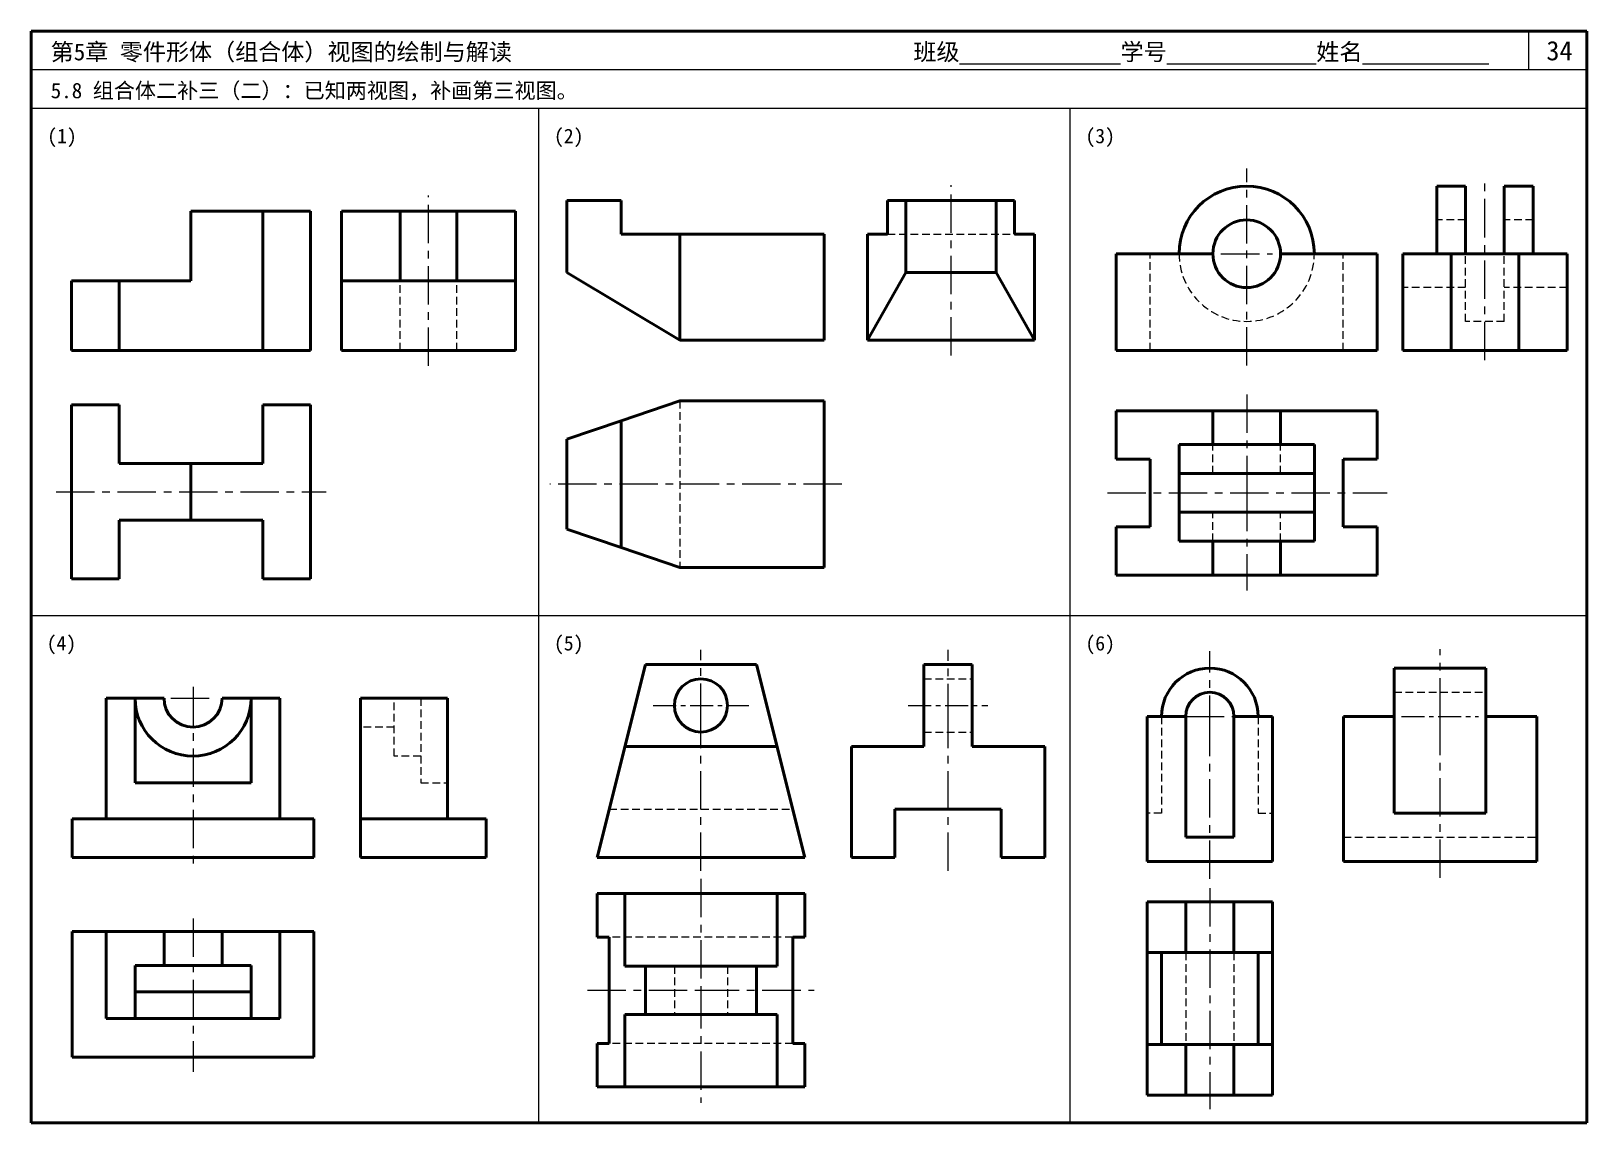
# Model space of a CAD drawing. Header units: millimetres. Extents: x 0 to 322, y 0 to 226.
import ezdxf

# ---------------------------------------------------------------- set-up
doc = ezdxf.new("R2010")
doc.units = ezdxf.units.MM
doc.header["$LTSCALE"] = 0.25
doc.linetypes.add('CENTER', pattern=[50.8, 31.75, -6.35, 6.35, -6.35])
doc.linetypes.add('HIDDEN', pattern=[9.525, 6.35, -3.175])
for name, color, linetype in [('点画线层', 7, 'CENTER'), ('答案', 1, 'Continuous'), ('虚线层', 7, 'HIDDEN')]:
    doc.layers.add(name, color=color, linetype=linetype)
doc.layers.add('粗实线层', color=7, linetype='Continuous', lineweight=50)
doc.styles.add('宋体', font='SimSun.ttf', dxfattribs={"height": 3.5})

msp = doc.modelspace()

# ---------------------------------------------------------------- linework, layer by layer
at = {"lineweight": 50}
for p, q in [((322, 226), (0, 226)), ((0, 226), (0, 0)), ((322, 0), (322, 226)), ((0, 0), (322, 0))]:
    msp.add_line(p, q, dxfattribs=at)
for p, q in [((310, 218), (310, 226)), ((322, 218), (0, 218)), ((322, 210), (0, 210)), ((105, 210), (105, 0)), ((215, 210), (215, 0)), ((0, 105), (322, 105))]:
    msp.add_line(p, q)
at = {"layer": '点画线层'}
for p, q in [((251.59, 182.04), (251.59, 197.56)), ((251.59, 156.75), (251.59, 182.04)), ((246.27, 179.91), (256.92, 179.91)), ((251.59, 150.76), (251.59, 130.4)), ((167.79, 132.22), (107.39, 132.22)), ((5.21, 130.62), (61.05, 130.62)), ((222.79, 130.4), (280.67, 130.4)), ((251.59, 130.4), (251.59, 110.22)), ((138.64, 83.05), (138.64, 97.92)), ((189.79, 82.93), (189.79, 97.92)), ((243.96, 80.51), (243.96, 97.63)), ((291.61, 84.14), (291.61, 98.06)), ((33.51, 90.23), (33.51, 52.18)), ((28.94, 87.92), (38.08, 87.92)), ((238.96, 84.14), (248.96, 84.14)), ((291.61, 50.73), (291.61, 84.14)), ((138.64, 52.16), (138.64, 83.05)), ((189.79, 52.16), (189.79, 82.93)), ((243.96, 50.51), (243.96, 80.51)), ((33.51, 42.3), (33.51, 10.56))]:
    msp.add_line(p, q, dxfattribs=at)
at = {"layer": '点画线层', "ltscale": 0.6}
for p, q in [((128.77, 86.41), (148.52, 86.41)), ((181.54, 86.41), (198.04, 86.41)), ((283.62, 84.14), (299.6, 84.14))]:
    msp.add_line(p, q, dxfattribs=at)
at = {"layer": '答案', "linetype": 'CENTER'}
for p, q in [((190.4, 158.83), (190.4, 194.08)), ((300.91, 157.91), (300.91, 195.49)), ((82.23, 156.72), (82.23, 191.97)), ((138.64, 50.5), (138.64, 27.45)), ((243.96, 48.57), (243.96, 2.83)), ((115.18, 27.45), (138.64, 27.45)), ((138.64, 27.45), (162.05, 27.45)), ((138.64, 27.45), (138.64, 4.17))]:
    msp.add_line(p, q, dxfattribs=at)
at = {"layer": '答案', "lineweight": 50}
for p, q in [((290.91, 193.91), (290.91, 179.91)), ((290.91, 193.91), (296.91, 193.91)), ((296.91, 193.91), (296.91, 179.91)), ((304.91, 193.91), (304.91, 179.91)), ((304.91, 193.91), (310.91, 193.91)), ((310.91, 193.91), (310.91, 179.91)), ((177.26, 190.96), (177.26, 183.96)), ((181.07, 190.96), (177.26, 190.96)), ((181.07, 190.96), (199.73, 190.96)), ((181.07, 176.03), (181.07, 190.96)), ((199.73, 190.96), (199.73, 176.03)), ((203.54, 190.96), (199.73, 190.96)), ((203.54, 183.96), (203.54, 190.96)), ((64.23, 174.31), (64.23, 188.71)), ((76.38, 188.71), (64.23, 188.71)), ((76.38, 188.71), (88.08, 188.71)), ((76.38, 174.31), (76.38, 188.71)), ((100.23, 188.71), (88.08, 188.71)), ((88.08, 188.71), (88.08, 174.31)), ((100.23, 174.31), (100.23, 188.71)), ((173.13, 183.96), (173.13, 162.03)), ((177.26, 183.96), (173.13, 183.96)), ((207.67, 183.96), (203.54, 183.96)), ((207.67, 162.03), (207.67, 183.96)), ((283.91, 159.91), (283.91, 179.91)), ((293.91, 179.91), (283.91, 179.91)), ((293.91, 159.91), (293.91, 179.91)), ((307.91, 179.91), (293.91, 179.91)), ((307.91, 159.91), (307.91, 179.91)), ((317.91, 179.91), (307.91, 179.91)), ((317.91, 159.91), (317.91, 179.91)), ((64.23, 159.91), (64.23, 174.31)), ((100.23, 174.31), (64.23, 174.31)), ((100.23, 159.91), (100.23, 174.31)), ((173.13, 162.03), (181.07, 176.03)), ((181.07, 176.03), (199.73, 176.03)), ((199.73, 176.03), (207.67, 162.03)), ((173.13, 162.03), (207.67, 162.03)), ((100.23, 159.91), (64.23, 159.91)), ((293.91, 159.91), (283.91, 159.91)), ((307.91, 159.91), (293.91, 159.91)), ((317.91, 159.91), (307.91, 159.91)), ((68.16, 62.92), (68.16, 87.92)), ((86.16, 87.92), (68.16, 87.92)), ((86.16, 62.92), (86.16, 87.92)), ((68.16, 54.92), (68.16, 62.92)), ((94.16, 62.92), (68.16, 62.92)), ((94.16, 54.92), (94.16, 62.92)), ((94.16, 54.92), (68.16, 54.92)), ((117.14, 38.45), (117.14, 47.45)), ((122.89, 47.45), (117.14, 47.45)), ((122.89, 32.45), (122.89, 47.45)), ((154.39, 47.45), (122.89, 47.45)), ((154.39, 47.45), (154.39, 32.45)), ((160.14, 47.45), (154.39, 47.45)), ((160.14, 47.45), (160.14, 38.45)), ((230.96, 45.74), (238.96, 45.74)), ((230.96, 45.74), (230.96, 35.24)), ((238.96, 45.74), (248.96, 45.74)), ((238.96, 45.74), (238.96, 35.24)), ((248.96, 45.74), (248.96, 35.24)), ((248.96, 45.74), (256.96, 45.74)), ((256.96, 45.74), (256.96, 35.24)), ((117.14, 38.45), (119.64, 38.45)), ((119.64, 38.45), (119.64, 16.45)), ((157.64, 38.45), (160.14, 38.45)), ((157.64, 16.45), (157.64, 38.45)), ((127.14, 32.45), (122.89, 32.45)), ((127.14, 22.45), (127.14, 32.45)), ((150.14, 32.45), (127.14, 32.45)), ((150.14, 32.45), (150.14, 22.45)), ((154.39, 32.45), (150.14, 32.45)), ((230.96, 35.24), (233.96, 35.24)), ((230.96, 16.24), (230.96, 35.24)), ((253.96, 35.24), (233.96, 35.24)), ((233.96, 16.24), (233.96, 35.24)), ((253.96, 35.24), (256.96, 35.24)), ((253.96, 35.24), (253.96, 16.24)), ((256.96, 35.24), (256.96, 16.24)), ((122.89, 22.45), (127.14, 22.45)), ((122.89, 7.45), (122.89, 22.45)), ((150.14, 22.45), (127.14, 22.45)), ((150.14, 22.45), (154.39, 22.45)), ((154.39, 22.45), (154.39, 7.45)), ((117.14, 7.45), (117.14, 16.45)), ((119.64, 16.45), (117.14, 16.45)), ((160.14, 16.45), (157.64, 16.45)), ((160.14, 16.45), (160.14, 7.45)), ((230.96, 16.24), (230.96, 5.74)), ((233.96, 16.24), (230.96, 16.24)), ((233.96, 16.24), (253.96, 16.24)), ((238.96, 16.24), (238.96, 5.74)), ((248.96, 16.24), (248.96, 5.74)), ((256.96, 16.24), (253.96, 16.24)), ((256.96, 16.24), (256.96, 5.74)), ((117.14, 7.45), (122.89, 7.45)), ((154.39, 7.45), (122.89, 7.45)), ((154.39, 7.45), (160.14, 7.45)), ((230.96, 5.74), (238.96, 5.74)), ((238.96, 5.74), (248.96, 5.74)), ((248.96, 5.74), (256.96, 5.74))]:
    msp.add_line(p, q, dxfattribs=at)
at = {"layer": '答案', "linetype": 'HIDDEN'}
for p, q in [((296.91, 186.91), (290.91, 186.91)), ((310.91, 186.91), (304.91, 186.91)), ((177.26, 183.96), (203.54, 183.96)), ((296.91, 165.91), (296.91, 179.91)), ((304.91, 165.91), (304.91, 179.91)), ((76.38, 159.91), (76.38, 174.31)), ((88.08, 159.91), (88.08, 174.31)), ((296.91, 172.91), (283.91, 172.91)), ((317.91, 172.91), (304.91, 172.91)), ((304.91, 165.91), (296.91, 165.91)), ((75.16, 75.92), (75.16, 87.92)), ((80.66, 87.92), (80.66, 70.42)), ((75.16, 81.92), (68.16, 81.92)), ((80.66, 75.92), (75.16, 75.92)), ((80.66, 70.42), (86.16, 70.42)), ((157.64, 38.45), (119.64, 38.45)), ((133.14, 32.45), (133.14, 22.45)), ((144.14, 32.45), (144.14, 22.45)), ((238.96, 35.24), (238.96, 16.24)), ((248.96, 35.24), (248.96, 16.24)), ((157.64, 16.45), (119.64, 16.45))]:
    msp.add_line(p, q, dxfattribs=at)
at = {"layer": '粗实线层'}
for p, q in [((110.91, 176.03), (110.91, 190.96)), ((110.91, 190.96), (122.11, 190.96)), ((122.11, 190.96), (122.11, 183.96)), ((122.11, 183.96), (122.11, 190.96)), ((33.08, 174.31), (33.08, 188.71)), ((33.08, 188.71), (57.83, 188.71)), ((47.93, 159.91), (47.93, 188.71)), ((57.83, 159.91), (57.83, 188.71)), ((122.11, 183.96), (134.24, 183.96)), ((134.24, 183.96), (164.11, 183.96)), ((134.24, 183.96), (134.24, 162.03)), ((164.11, 183.96), (164.11, 162.03)), ((224.59, 159.91), (224.59, 179.91)), ((244.59, 179.91), (224.59, 179.91)), ((278.59, 179.91), (258.59, 179.91)), ((278.59, 159.91), (278.59, 179.91)), ((33.08, 174.31), (8.33, 174.31)), ((8.33, 174.31), (8.33, 159.91)), ((18.23, 174.31), (18.23, 159.91)), ((134.24, 162.03), (110.91, 176.03)), ((164.11, 162.03), (134.24, 162.03)), ((8.33, 159.91), (57.83, 159.91)), ((224.59, 159.91), (278.59, 159.91)), ((8.33, 148.62), (8.33, 112.62)), ((8.33, 148.62), (18.23, 148.62)), ((18.23, 148.62), (18.23, 136.47)), ((47.93, 148.62), (47.93, 136.47)), ((47.93, 148.62), (57.83, 148.62)), ((57.83, 148.62), (57.83, 112.62)), ((134.24, 149.48), (122.11, 145.36)), ((134.24, 149.48), (164.11, 149.48)), ((164.11, 149.48), (164.11, 114.95)), ((122.11, 145.36), (110.91, 141.55)), ((122.11, 145.36), (122.11, 119.08)), ((224.59, 137.4), (224.59, 147.4)), ((224.59, 147.4), (244.59, 147.4)), ((244.59, 147.4), (258.59, 147.4)), ((244.59, 140.4), (244.59, 147.4)), ((258.59, 147.4), (278.59, 147.4)), ((258.59, 147.4), (258.59, 140.4)), ((278.59, 147.4), (278.59, 137.4)), ((110.91, 141.55), (110.91, 122.88)), ((237.59, 140.4), (265.59, 140.4)), ((237.59, 134.4), (237.59, 140.4)), ((265.59, 140.4), (265.59, 134.4)), ((18.23, 136.47), (47.93, 136.47)), ((33.08, 136.47), (33.08, 124.77)), ((231.59, 137.4), (224.59, 137.4)), ((231.59, 123.4), (231.59, 137.4)), ((271.59, 137.4), (271.59, 123.4)), ((278.59, 137.4), (271.59, 137.4)), ((237.59, 134.4), (265.59, 134.4)), ((237.59, 126.4), (237.59, 134.4)), ((265.59, 134.4), (265.59, 126.4)), ((237.59, 120.4), (237.59, 126.4)), ((237.59, 126.4), (265.59, 126.4)), ((265.59, 126.4), (265.59, 120.4)), ((18.23, 124.77), (47.93, 124.77)), ((18.23, 124.77), (18.23, 112.62)), ((47.93, 124.77), (47.93, 112.62)), ((110.91, 122.88), (122.11, 119.08)), ((224.59, 113.4), (224.59, 123.4)), ((224.59, 123.4), (231.59, 123.4)), ((271.59, 123.4), (278.59, 123.4)), ((278.59, 123.4), (278.59, 113.4)), ((237.59, 120.4), (265.59, 120.4)), ((244.59, 113.4), (244.59, 120.4)), ((258.59, 120.4), (258.59, 113.4)), ((122.11, 119.08), (134.24, 114.95)), ((134.24, 114.95), (164.11, 114.95)), ((244.59, 113.4), (224.59, 113.4)), ((258.59, 113.4), (244.59, 113.4)), ((278.59, 113.4), (258.59, 113.4)), ((18.23, 112.62), (8.33, 112.62)), ((57.83, 112.62), (47.93, 112.62)), ((117.14, 54.91), (127.14, 94.91)), ((127.14, 94.91), (150.14, 94.91)), ((160.14, 54.91), (150.14, 94.91)), ((184.79, 94.91), (194.79, 94.91)), ((184.79, 77.91), (184.79, 94.91)), ((194.79, 77.91), (194.79, 94.91)), ((282.11, 94.14), (301.11, 94.14)), ((282.11, 64.14), (282.11, 94.14)), ((301.11, 64.14), (301.11, 94.14)), ((15.51, 62.92), (15.51, 87.92)), ((15.51, 87.92), (21.51, 87.92)), ((21.51, 70.42), (21.51, 87.92)), ((21.51, 87.92), (27.51, 87.92)), ((39.51, 87.92), (45.51, 87.92)), ((45.51, 87.92), (51.51, 87.92)), ((45.51, 87.92), (45.51, 70.42)), ((51.51, 87.92), (51.51, 62.92)), ((230.96, 54.14), (230.96, 84.14)), ((230.96, 84.14), (238.96, 84.14)), ((238.96, 84.14), (238.96, 59.14)), ((248.96, 84.14), (256.96, 84.14)), ((248.96, 84.14), (248.96, 59.14)), ((256.96, 84.14), (256.96, 54.14)), ((271.61, 54.14), (271.61, 84.14)), ((271.61, 84.14), (282.11, 84.14)), ((301.11, 84.14), (311.61, 84.14)), ((311.61, 54.14), (311.61, 84.14)), ((122.89, 77.91), (154.39, 77.91)), ((169.79, 54.91), (169.79, 77.91)), ((169.79, 77.91), (184.79, 77.91)), ((194.79, 77.91), (209.79, 77.91)), ((209.79, 54.91), (209.79, 77.91)), ((45.51, 70.42), (21.51, 70.42)), ((178.79, 54.91), (178.79, 64.91)), ((178.79, 64.91), (200.79, 64.91)), ((200.79, 54.91), (200.79, 64.91)), ((58.51, 62.92), (8.51, 62.92)), ((8.51, 54.92), (8.51, 62.92)), ((58.51, 54.92), (58.51, 62.92)), ((282.11, 64.14), (301.11, 64.14)), ((238.96, 59.14), (248.96, 59.14)), ((8.51, 54.92), (58.51, 54.92)), ((117.14, 54.91), (160.14, 54.91)), ((169.79, 54.91), (178.79, 54.91)), ((200.79, 54.91), (209.79, 54.91)), ((256.96, 54.14), (230.96, 54.14)), ((271.61, 54.14), (311.61, 54.14)), ((8.51, 13.61), (8.51, 39.61)), ((8.51, 39.61), (15.51, 39.61)), ((15.51, 39.61), (15.51, 21.61)), ((15.51, 39.61), (27.51, 39.61)), ((27.51, 39.61), (39.51, 39.61)), ((27.51, 32.61), (27.51, 39.61)), ((39.51, 39.61), (51.51, 39.61)), ((39.51, 39.61), (39.51, 32.61)), ((51.51, 39.61), (51.51, 21.61)), ((51.51, 39.61), (58.51, 39.61)), ((58.51, 39.61), (58.51, 13.61)), ((21.51, 27.11), (21.51, 32.61)), ((21.51, 32.61), (27.51, 32.61)), ((39.51, 32.61), (27.51, 32.61)), ((39.51, 32.61), (45.51, 32.61)), ((45.51, 32.61), (45.51, 27.11)), ((45.51, 27.11), (21.51, 27.11)), ((21.51, 21.61), (21.51, 27.11)), ((45.51, 27.11), (45.51, 21.61)), ((15.51, 21.61), (21.51, 21.61)), ((45.51, 21.61), (21.51, 21.61)), ((45.51, 21.61), (51.51, 21.61)), ((58.51, 13.61), (8.51, 13.61))]:
    msp.add_line(p, q, dxfattribs=at)
msp.add_circle((138.64, 86.41), 5.5, dxfattribs=at)
for centre, radius, start, end in [((251.59, 179.91), 14, 0, 180), ((251.59, 179.91), 7, 0, 180), ((251.59, 179.91), 7, 180, 0), ((243.96, 84.14), 10, 0, 180), ((33.51, 87.92), 12, 180, 0), ((33.51, 87.92), 6, 180, 0), ((243.96, 84.14), 5, 0, 180)]:
    msp.add_arc(centre, radius, start, end, dxfattribs=at)
at = {"layer": '虚线层'}
for p, q in [((231.59, 159.91), (231.59, 179.91)), ((271.59, 159.91), (271.59, 179.91)), ((134.24, 149.48), (134.24, 114.95)), ((244.59, 134.4), (244.59, 140.4)), ((258.59, 134.4), (258.59, 140.4)), ((244.59, 120.4), (244.59, 126.4)), ((258.59, 120.4), (258.59, 126.4)), ((184.79, 91.91), (194.79, 91.91)), ((282.11, 89.14), (301.11, 89.14)), ((233.96, 84.14), (233.96, 64.14)), ((253.96, 84.14), (253.96, 64.14)), ((184.79, 80.91), (194.79, 80.91)), ((119.64, 64.91), (157.64, 64.91)), ((233.96, 64.14), (230.96, 64.14)), ((253.96, 64.14), (256.96, 64.14)), ((271.61, 59.14), (311.61, 59.14))]:
    msp.add_line(p, q, dxfattribs=at)
msp.add_arc((251.59, 179.91), 14, 180, 0, dxfattribs=at)

# ---------------------------------------------------------------- texts
at = {"style": '宋体'}
for s, height, p in [('第5章 零件形体（组合体）视图的绘制与解读', 3.5, (4.05, 219.95)), ('班级%%U              %%U学号%%U             %%U姓名%%U           ', 3.5, (182.61, 219.95)), ('34', 4, (313.6, 219.95)), ('5.8 组合体二补三（二）：已知两视图，补画第三视图。', 3.2, (4.05, 212.1)), ('(1)', 3, (3.33, 202.79)), ('(2)', 3, (108.21, 202.79)), ('(3)', 3, (218.21, 202.79)), ('(4)', 3, (3.21, 97.79)), ('(5)', 3, (108.21, 97.79)), ('(6)', 3, (218.21, 97.79))]:
    msp.add_text(s, height=height, dxfattribs=at).set_placement(p)

doc.saveas('drawing.dxf')
